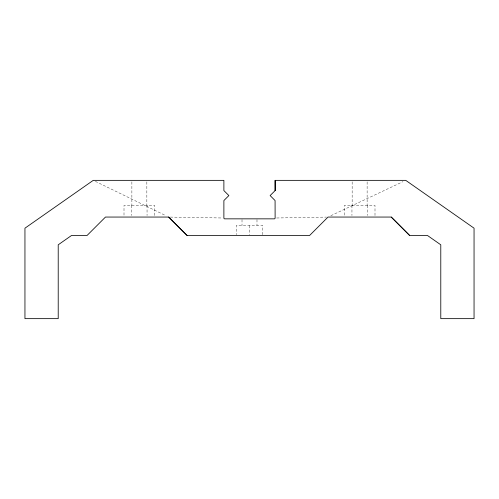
<?xml version="1.0" encoding="UTF-8"?>
<svg xmlns="http://www.w3.org/2000/svg" width="499" height="499" viewBox="0 0 499 499"><rect width="100%" height="100%" fill="white"/><g stroke="black" fill="none" stroke-linecap="round" stroke-linejoin="round"><path stroke-width="0.37" stroke-dasharray="2.5 1.87" d="M330.831 215.73L402.936 181.673M276.671 217.994L326.477 217.084M170.24 217.084L222.329 217.994M95.359 181.368L165.893 215.693M374.999 215.493L374.999 205.401L344.273 205.401L344.273 215.493M367.32 205.401L367.32 215.493M367.121 181.867L367.121 205.401M352.151 181.867L352.151 205.401M351.951 205.401L351.951 215.493M262.805 234.717L262.805 225.504L236.195 225.504L236.195 234.717M256.985 219.591L256.985 225.504M249.5 225.504L249.5 234.717M242.015 219.591L242.015 225.504M154.727 215.493L154.727 205.401L124.002 205.401L124.002 215.493M147.049 205.401L147.049 215.493M146.849 181.867L146.849 205.401M131.879 181.867L131.879 205.401M131.68 205.401L131.68 215.493"/><path stroke-width="0.75" d="M275.149 190.574L270.127 195.564L275.08 200.554L275.117 218.019A0.83 0.83 0 0 1 274.282 218.849L224.718 218.849A0.83 0.83 0 0 1 223.883 218.019L223.883 200.554L228.873 195.564L223.883 190.574L223.883 180.351L93.263 180.351L24.95 228.186L24.95 318.649L58.215 318.649L58.215 244.803L71.525 235.484L87.051 235.484L105.476 217.053L168.687 217.053L187.113 235.484L309.605 235.484L328.03 217.053L391.241 217.053L409.667 235.484L427.475 235.484L440.785 244.803L440.785 318.649L474.05 318.649L474.05 228.18L405.737 180.351L275.117 180.351L275.149 190.574L275.149 180.351M391.241 217.046L409.667 235.484M168.687 217.046L187.113 235.484"/></g></svg>
